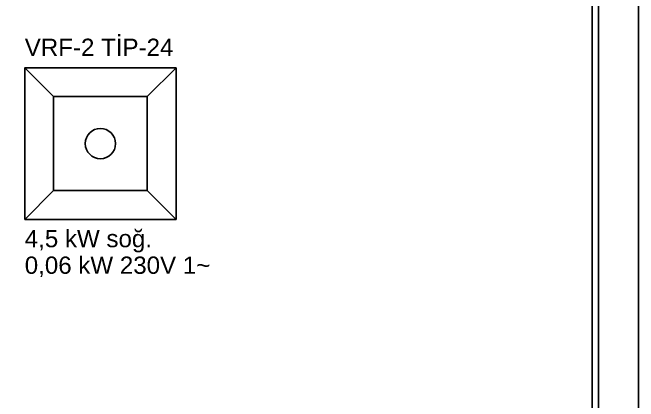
# Model space of a CAD drawing. Header units: inches. Extents: x 21 to 32698, y 13 to 3712.
# Drawn here: x 18235.9 to 18471.7, y 1068 to 1214.3 of the extents above; entities that cross this region are included whole.
import ezdxf

# ---------------------------------------------------------------- set-up
doc = ezdxf.new("R2010")
doc.units = ezdxf.units.IN
doc.header["$MEASUREMENT"] = 0
for name, color, linetype in [('MEK-ELK-ETIKET', 7, 'Continuous'), ('MEK-ELK-GUC', 6, 'Continuous'), ('MEK-ELK-VRF-IC', 4, 'Continuous')]:
    doc.layers.add(name, color=color, linetype=linetype)
doc.layers.add('Z_MİM_-KM-WALL', color=8, linetype='Continuous', lineweight=25)
doc.layers.add('Z_MİM_-KM-WALL-PLASTER', color=8, linetype='Continuous', lineweight=25)
doc.styles.add('MEK_ELK', font='arial.ttf')

# ---------------------------------------------------------------- blocks, each defined once
blk = doc.blocks.new('MEK_VRF_KASET_570')
for p, q in [((-28.5, 28.5), (-17.67, 17.67)), ((28.5, 28.5), (17.67, 17.67)), ((-28.5, -28.5), (-17.67, -17.67)), ((28.5, -28.5), (17.67, -17.67))]:
    blk.add_line(p, q)
for points in [[(-28.5, -28.5), (28.5, -28.5), (28.5, 28.5), (-28.5, 28.5)], [(-17.67, -17.67), (17.67, -17.67), (17.67, 17.67), (-17.67, 17.67)]]:
    blk.add_lwpolyline(points, close=True)
blk.add_circle((0, 0), 5.7)

msp = doc.modelspace()

# ---------------------------------------------------------------- linework, layer by layer
at = {"layer": 'Z_MİM_-KM-WALL'}
for points in [[(18456.71, 1647.08), (18456.71, 1002.08)], [(18471.71, 1647.08), (18471.71, 1002.08)]]:
    msp.add_lwpolyline(points, dxfattribs=at)
at = {"layer": 'Z_MİM_-KM-WALL-PLASTER'}
msp.add_lwpolyline([(18454.21, 1644.58), (18454.21, 1004.58), (18084.21, 1004.58), (18084.21, 1599.58), (18119.21, 1599.58), (18119.21, 1634.58), (18149.21, 1634.58), (18149.21, 1644.58)], close=True, dxfattribs=at)

# ---------------------------------------------------------------- block references
at = {"layer": 'MEK-ELK-VRF-IC'}
msp.add_blockref('MEK_VRF_KASET_570', (18269, 1165), dxfattribs=at)

# ---------------------------------------------------------------- texts
at = {"layer": 'MEK-ELK-ETIKET', "style": 'MEK_ELK'}
for s, p in [('VRF-2 TİP-24', (18240.5, 1198)), ('4,5 kW soğ.', (18240.5, 1126))]:
    msp.add_text(s, height=6.5, dxfattribs=at).set_placement(p)
at = {"layer": 'MEK-ELK-GUC', "style": 'MEK_ELK'}
msp.add_text('0,06 kW 230V 1~', height=6.5, dxfattribs=at).set_placement((18240.5, 1116))

doc.saveas('drawing.dxf')
